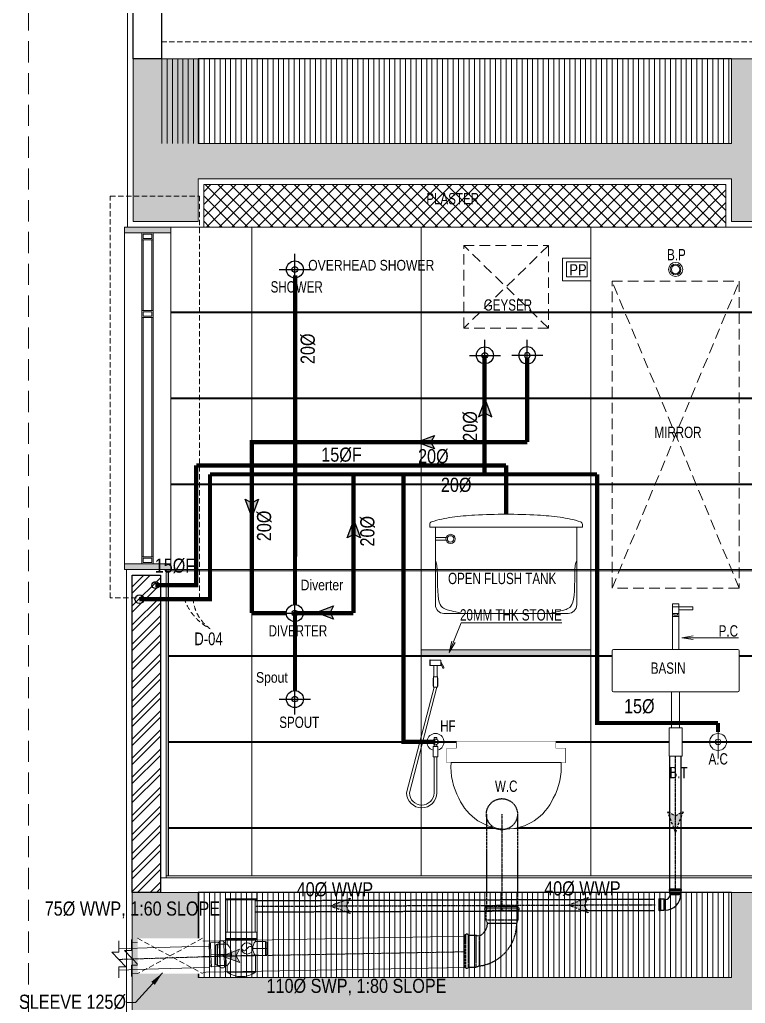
# Model space of a CAD drawing. Header units: inches. Extents: x 899679 to 12882928, y -3363313 to 527800.
# Drawn here: x 978493 to 981061, y 509603 to 513083 of the extents above; entities that cross this region are included whole.
import ezdxf
from ezdxf.enums import TextEntityAlignment as Align

# ---------------------------------------------------------------- set-up
doc = ezdxf.new("R2010")
doc.units = ezdxf.units.IN
doc.header["$LTSCALE"] = 150
for name, pattern in [('CENTER', [2, 1.25, -0.25, 0.25, -0.25]), ('DASHED', [0.75, 0.5, -0.25]), ('DASHED2', [0.375, 0.25, -0.125]), ('HIDDEN', [0.375, 0.25, -0.125]), ('HIDDEN2', [0.1875, 0.125, -0.0625])]:
    doc.linetypes.add(name, pattern=pattern)
for name, color, linetype, lineweight in [('a-Wall-HM', 30, 'Continuous', 20), ('DOTTED LINE-MSA', 3, 'HIDDEN2', 13), ('ele02', 4, 'Continuous', 9), ('ele03', 147, 'Continuous', 5), ('FILING-MSA', 253, 'Continuous', 9), ('g-cent-sym', 8, 'Continuous', 15), ('g-dot', 8, 'HIDDEN', 9), ('g-ele-02', 8, 'Continuous', 9), ('g-r.c.c', 8, 'Continuous', 15), ('g-text', 8, 'Continuous', 9), ('g-wall', 8, 'Continuous', 30), ('P.FIXTURE-MSA', 8, 'Continuous', 5), ('P_SLEEVE', 1, 'Continuous', 9), ('P_SOIL WASTE PIPE', 6, 'DASHED2', 30), ('P_SW PIPE', 6, 'Continuous', 9), ('P_Water Supply Downtake pipe', 3, 'Continuous', 25), ('P_WW PIPE', 4, 'Continuous', 9), ('Pl_FLushing PIpe', 150, 'Continuous', 9), ('PLASTER', 3, 'Continuous', 9), ('SHEET', 7, 'Continuous', 13), ('TILE', 8, 'Continuous', 13), ('WALL HATCH-MSA', 251, 'Continuous', 9), ('WALL TILE', 250, 'Continuous', 13)]:
    doc.layers.add(name, color=color, linetype=linetype, lineweight=lineweight)
for name, color, linetype in [('g-sol250', 8, 'Continuous'), ('P_DOMESTIC GRAVITY PIPE', 3, 'Continuous'), ('P_FLUSHING GRAVITY PIPE', 150, 'Continuous'), ('P_HOT WATER PIPE', 1, 'HIDDEN'), ('P_SANITARY', 7, 'Continuous'), ('P_WASTE WATER PIPE', 4, 'DASHED2'), ('R.C.C HATCH-MSA', 250, 'Continuous'), ('TILE HATCH', 253, 'Continuous'), ('TILE SECTION', 152, 'Continuous')]:
    doc.layers.add(name, color=color, linetype=linetype)
doc.styles.add('AR', font='swisscl.ttf')
doc.styles.add('ARIAL', font='swisscl.ttf')
doc.styles.add('arial unicode', font='swisscl.ttf', dxfattribs={"height": 165})
doc.styles.add('PLUMBING TEXT', font='ARIALN.TTF')
doc.styles.add('SWINS', font='swissc.ttf')
doc.dimstyles.new('75', dxfattribs={"dimtxt": 115, "dimasz": 50, "dimexe": 75, "dimexo": 0, "dimgap": 25, "dimtad": 1, "dimdec": 0, "dimzin": 0, "dimdsep": 46, "dimtxsty": 'ARIAL', "dimblk": 'ARCHTICK', "dimcen": 0.09, "dimdle": 75, "dimclrd": 256, "dimclre": 256, "dimclrt": 256, "dimadec": 0, "dimazin": 0, "dimtfac": 1, "dimtdec": 0, "dimtofl": 0, "dimtmove": 1, "dimatfit": 0, "dimfxl": 1, "dimtolj": 1, "dimtzin": 0, "dimlwd": -1, "dimlwe": -1, "dimarcsym": 0})
doc.dimstyles.new('PLUMBING DIM', dxfattribs={"dimscale": 50, "dimtxt": 1.5, "dimasz": 1, "dimexe": 1, "dimexo": 1, "dimgap": 0.5, "dimtad": 1, "dimdec": 1, "dimtxsty": 'PLUMBING TEXT', "dimcen": 1, "dimdle": 50, "dimclrd": 256, "dimclre": 256, "dimclrt": 256, "dimadec": 0, "dimazin": 0, "dimtfac": 1, "dimtdec": 1, "dimtmove": 0, "dimatfit": 3, "dimfxl": 50, "dimlwd": -1, "dimlwe": -1, "dimarcsym": 1})

# ---------------------------------------------------------------- blocks, each defined once
blk = doc.blocks.new('BC')
at = {"ltscale": 100}
for p, q in [((0, -55), (0, 55)), ((-55, 0), (55, 0))]:
    blk.add_line(p, q, dxfattribs=at)
at = {"ltscale": 150}
for radius in [30, 10]:
    blk.add_circle((0, 0), radius, dxfattribs=at)
blk = doc.blocks.new('_ArchTick')
at = {"color": 0, "linetype": 'ByBlock', "const_width": 0.15}
blk.add_lwpolyline([(-0.5, -0.5), (0.5, 0.5)], dxfattribs=at)
blk = doc.blocks.new('G$C59D45CD7')
at = {"layer": 'P.FIXTURE-MSA'}
for p, q in [((150, -385.9, 88.8), (150, -268.1, 88.8)), ((209.1, -327, 88.8), (90.9, -327, 88.8))]:
    blk.add_line(p, q, dxfattribs=at)
for points in [[(11.4, 116.5), (-11.4, 116.5), (-11.4, 162.1), (11.4, 162.1)], [(-11.4, 127.9), (11.4, 127.9), (11.4, 150.7), (-11.4, 150.7)], [(11.4, 150.7), (61.4, 150.7), (61.4, 140.7), (11.4, 140.7)], [(6.4, 127.9), (6.4, 122.2), (-6.4, 122.2), (-6.4, 127.9)]]:
    blk.add_lwpolyline(points, close=True, dxfattribs=at)
at = {"layer": 'P.FIXTURE-MSA', "elevation": 0}
blk.add_lwpolyline([(22.8, -277), (-22.8, -277), (-22.8, -377), (22.8, -377)], close=True, dxfattribs=at)
at = {"layer": 'P.FIXTURE-MSA'}
for radius in [30, 10]:
    blk.add_circle((150, -327, 88.8), radius, dxfattribs=at)
blk.add_wipeout([(-220, 0), (220, 0), (225, -5), (225, -145), (220, -150), (-220, -150), (-225, -145), (-225, -5)]).dxf.layer = 'P.FIXTURE-MSA'
for p, q in [((-11.4, 121.1), (-11.4, 0, 0)), ((11.4, 121.1), (11.4, 0, 0)), ((-220, 0), (220, 0)), ((-225, -5), (-225, -145)), ((225, -5), (225, -145)), ((-220, -150), (220, -150))]:
    blk.add_line(p, q, dxfattribs=at)
blk.add_lwpolyline([(-14.2, -277), (14.2, -277), (14.2, -150), (-14.2, -150)], close=True, dxfattribs=at)
for centre, start, end in [((-220, -5), 90, 180), ((220, -5), 0, 90), ((-220, -145), 180, 270), ((220, -145), 270, 0)]:
    blk.add_arc(centre, 5, start, end, dxfattribs=at)
blk = doc.blocks.new('W.C')
at = {"ltscale": 600}
for points in [[(0, 0), (420, 0), (420, -50), (0, -50)], [(35, 25), (385, 25), (385, 0), (35, 0)]]:
    blk.add_lwpolyline(points, close=True, dxfattribs=at)
blk.add_wipeout([(35, 25), (385, 25), (385, 0), (35, 0)], dxfattribs=at)
blk.add_wipeout([(0, 0), (420, 0), (420, -50), (0, -50)], dxfattribs=at)
blk.add_lwpolyline([(377, -176, 0.138278), (405, -50), (15, -50, 0.138349), (43, -176, 0.652915)], format="xyb", close=True, dxfattribs=at)
blk = doc.blocks.new('fsfsfsfsf')
at = {"ltscale": 150}
for p, q in [((6903525.9, -4182669.8), (6903525.9, -4182707.2)), ((6903525.9, -4182669.8), (6903525.9, -4182707.2)), ((6903543.2, -4182669.8), (6903543.2, -4182707.2)), ((6903543.2, -4182669.8), (6903543.2, -4182707.2))]:
    blk.add_line(p, q, dxfattribs=at)
at = {"ltscale": 150, "elevation": 0}
for points in [[(6903515.8, -4182364), (6903514.1, -4182364), (6903514.1, -4182383.9), (6903515.8, -4182383.9)], [(6903515.8, -4182364.6), (6903515.8, -4182383.4), (6903553.3, -4182383.4), (6903553.3, -4182364.6)], [(6903541.6, -4182423.3), (6903527.5, -4182423.3), (6903527.5, -4182460.8), (6903541.6, -4182460.8)], [(6903525.9, -4182707.2), (6903543.2, -4182707.2), (6903543.2, -4182669.8), (6903525.9, -4182669.8)]]:
    blk.add_lwpolyline(points, close=True, dxfattribs=at)
for points in [[(6903540.2, -4182383.4), (6903528.9, -4182383.4), (6903528.9, -4182421.1, -0.197837), (6903527.5, -4182423.3), (6903541.6, -4182423.3, -0.197837), (6903540.2, -4182421.1)], [(6903553.3, -4182370.7), (6903553.3, -4182374), (6903559.7, -4182391.1, 0.998403), (6903564.5, -4182389.3)], [(6903539.6, -4182645.4, 0.267949), (6903529.6, -4182645.4), (6903529.6, -4182638.3), (6903539.6, -4182638.3)], [(6903539.6, -4182662.7, -0.267949), (6903529.6, -4182662.7), (6903529.6, -4182669.8), (6903539.6, -4182669.8)]]:
    blk.add_lwpolyline(points, format="xyb", close=True, dxfattribs=at)
for points in [[(6903525.9, -4182428), (6903525.9, -4182456.1)], [(6903543.2, -4182428), (6903543.2, -4182456.1)]]:
    blk.add_lwpolyline(points, dxfattribs=at)
for points in [[(6903539.6, -4182707.2), (6903539.6, -4182834.3, -0.990649), (6903432.6, -4182834.3), (6903529.6, -4182460.8)], [(6903529.6, -4182707.2), (6903529.6, -4182834.3, -0.988497), (6903442.6, -4182834.3), (6903539.6, -4182460.8)]]:
    blk.add_lwpolyline(points, format="xyb", dxfattribs=at)
at = {"ltscale": 150}
blk.add_circle((6903534.6, -4182654.1), 10, dxfattribs=at)
blk.add_arc((6903534.6, -4182654.1), 30, 286.7464, 253.2536, dxfattribs=at)
blk = doc.blocks.new('A$C4626e72a')
at = {"layer": 'P.FIXTURE-MSA'}
for p, q in [((0, 315), (0, 305)), ((540, 305), (540, 315)), ((0, 305), (20, 305)), ((20, 305), (520, 305)), ((20, 305), (20, 30)), ((520, 305), (540, 305)), ((520, 30), (520, 305)), ((20, 269.1), (58.2, 269.1)), ((20, 258.9), (58, 258.9)), ((20, 186.6), (23.1, 180.1)), ((23.1, 180.1), (25.1, 168.9)), ((516.9, 180.1), (514.9, 168.9)), ((520, 186.6), (516.9, 180.1)), ((25.1, 168.9), (26.3, 153.9)), ((26.3, 153.9), (26.8, 136.4)), ((513.7, 153.9), (513.2, 136.4)), ((514.9, 168.9), (513.7, 153.9)), ((26.8, 136.4), (27.1, 117.5)), ((27.1, 117.5), (27.4, 98.4)), ((512.9, 117.5), (512.6, 98.4)), ((513.2, 136.4), (512.9, 117.5)), ((27.4, 98.4), (28, 80.1)), ((28, 80.1), (29.1, 63.8)), ((512, 80.1), (510.9, 63.8)), ((512.6, 98.4), (512, 80.1)), ((29.1, 63.8), (31.1, 50.5)), ((31.1, 50.5), (33.7, 39.9)), ((33.7, 39.9), (37, 31.8)), ((506.3, 39.9), (503, 31.8)), ((508.9, 50.5), (506.3, 39.9)), ((510.9, 63.8), (508.9, 50.5)), ((37, 31.8), (40.7, 25.7)), ((40.7, 25.7), (44.7, 21.3)), ((44.7, 21.3), (49, 18.1)), ((49, 18.1), (53.3, 15.9)), ((50, 0), (65, 0)), ((50, 0), (190, 0)), ((53.3, 15.9), (57.5, 14.3)), ((57.5, 14.3), (61.7, 12.8)), ((61.7, 12.8), (66, 11.5)), ((66, 11.5), (70.8, 10.1)), ((70.8, 10.1), (76.5, 8.6)), ((76.5, 8.6), (83.5, 7)), ((83.5, 7), (92.1, 5.1)), ((92.1, 5.1), (102.6, 2.8)), ((102.6, 2.8), (115.4, 0)), ((190, 0), (350, 0)), ((350, 0), (490, 0)), ((437.4, 2.8), (424.6, 0)), ((447.9, 5.1), (437.4, 2.8)), ((456.5, 7), (447.9, 5.1)), ((463.5, 8.6), (456.5, 7)), ((469.2, 10.1), (463.5, 8.6)), ((474, 11.5), (469.2, 10.1)), ((478.3, 12.8), (474, 11.5)), ((475, 0), (490, 0)), ((482.5, 14.3), (478.3, 12.8)), ((486.7, 15.9), (482.5, 14.3)), ((491, 18.1), (486.7, 15.9)), ((495.3, 21.3), (491, 18.1)), ((499.3, 25.7), (495.3, 21.3)), ((503, 31.8), (499.3, 25.7))]:
    blk.add_line(p, q, dxfattribs=at)
for radius in [16.2, 11.2]:
    blk.add_circle((73.5, 263.6), radius, dxfattribs=at)
for centre, radius, start, end in [((270, -1684.1), 2034.9, 90, 93.1449), ((270, -1684.1), 2034.9, 86.8551, 90), ((9.5, 315), 9.5, 107.7568, 180), ((134, -73.8), 417.8, 97.5559, 107.7568), ((215.1, -685.3), 1034.6, 93.1449, 97.5559), ((324.9, -685.3), 1034.6, 82.4441, 86.8551), ((406, -73.8), 417.8, 72.2432, 82.4441), ((530.5, 315), 9.5, 0, 72.2432), ((50, 30), 30, 180, 270), ((490, 30), 30, 270, 0)]:
    blk.add_arc(centre, radius, start, end, dxfattribs=at)
blk = doc.blocks.new('PIPE POINT 110 DIA')
at = {"linetype": 'ByBlock'}
for p, q in [((0, 55), (7.1, 62.1)), ((0, 55), (0, 0)), ((7.1, 62.1), (7.1, 0)), ((46.5, 62.1), (7.1, 62.1)), ((52.2, 63.3), (52.2, 0)), ((75.3, 63.5), (75.3, 0)), ((84.2, 57.3), (84.2, 0)), ((0, -55), (0, 0)), ((84.2, 0), (5.9, 0)), ((7.1, -62.1), (7.1, 0)), ((52.2, -63.3), (52.2, 0)), ((75.3, -63.5), (75.3, 0)), ((84.2, -57.3), (84.2, 0)), ((0, -55), (7.1, -62.1)), ((46.5, -62.1), (7.1, -62.1))]:
    blk.add_line(p, q, dxfattribs=at)
for points in [[(57.3, 69.2), (57.4, 69.2)], [(57.3, -69.2), (57.4, -69.2)]]:
    blk.add_lwpolyline(points, dxfattribs=at)
for centre, radius, start, end in [((46, 69.1), 7.11, 274.2872, 329.9291), ((58.5, 62.2), 7.15, 99.2852, 151.4398), ((64.1, 30.3), 39.5, 80.2351, 99.769), ((69.6, 62.2), 7.15, 28.2902, 80.4448), ((82.2, 69), 7.15, 208.4122, 256.4146), ((79.3, 57.3), 4.94, 360, 75.4331), ((46, -69.1), 7.11, 30.0709, 85.7128), ((58.5, -62.2), 7.15, 208.5602, 260.7147), ((64.1, -30.3), 39.5, 260.2309, 279.7649), ((69.6, -62.2), 7.15, 279.5553, 331.7098), ((82.2, -69), 7.15, 103.5853, 151.5878), ((79.3, -57.3), 4.94, 284.5669, 0)]:
    blk.add_arc(centre, radius, start, end, dxfattribs=at)
blk = doc.blocks.new('ARR')
at = {"ltscale": 0.025}
h = blk.add_hatch(color=256, dxfattribs=at)
edge = h.paths.add_edge_path()
edge.add_line((249, 94), (0, 0))
edge.add_line((0, 0), (249, -94))
edge.add_line((249, -94), (200, 0))
edge.add_line((200, 0), (249, 94))
at = {"color": 7, "linetype": 'Continuous', "ltscale": 0.025}
blk.add_lwpolyline([(249, 94), (0, 0), (249, -94), (200, 0)], close=True, dxfattribs=at)
blk = doc.blocks.new('WASTE WATER ARROW')
at = {"layer": 'P_WASTE WATER PIPE', "ltscale": 0.025}
blk.add_hatch(color=256, dxfattribs=at).paths.add_polyline_path([(481737.16, -256822.52), (481729.92, -256825.26), (481737.16, -256828), (481735.75, -256825.26)])
at = {"layer": 'P_WASTE WATER PIPE', "color": 7, "linetype": 'ByBlock', "ltscale": 0.025}
blk.add_lwpolyline([(481737.16, -256822.52), (481729.92, -256825.26), (481737.16, -256828), (481735.75, -256825.26)], close=True, dxfattribs=at)
blk = doc.blocks.new('A$C890a0507')
at = {"layer": 'P_SOIL WASTE PIPE', "ltscale": 0.07}
for p, q in [((57.4, 0), (-57.4, 0)), ((-57.4, 0), (-57.4, -3.8)), ((-57.4, -3.8), (57.4, -3.8)), ((-57.1, -12.7), (-57.1, -46.8)), ((-57.1, -12.7), (57.4, -12.7)), ((57.4, -3.8), (57.4, 0)), ((57.4, -46.7), (57.4, -12.7)), ((-57.1, -46.8), (57.4, -46.7)), ((-57.1, -46.8), (-51.1, -58.3)), ((-51.1, -58.3), (52.5, -58.3)), ((52.5, -58.3), (57.4, -46.7)), ((-132.2, -100.3), (-128.4, -100.3)), ((-132.2, -100.3), (-132.2, -215)), ((-128.4, -100.3), (-128.4, -215)), ((-119.5, -100.6), (-92.3, -100.6)), ((-119.5, -100.6), (-119.5, -215)), ((-92.3, -100.6), (-80.7, -103.6)), ((-92.3, -100.6), (-92.3, -215)), ((-80.7, -103.6), (-80.8, -210.2)), ((-128.4, -215), (-132.2, -215)), ((-92.3, -215), (-119.5, -215)), ((-80.8, -210.2), (-92.3, -215))]:
    blk.add_line(p, q, dxfattribs=at)
for radius, start in [(153.2, 277.4748), (49.6, 293.786)]:
    blk.add_arc((-100.7, -58.3), radius, start, 360, dxfattribs=at)
for centre, major_axis, start_param, end_param in [((-56.9, -8.2), (3.14, 3.14), 0.884458, 3.900914), ((57.3, -8.2), (-3.13, 3.13), 2.381065, 5.472916)]:
    blk.add_ellipse(centre, major_axis=major_axis, ratio=1, start_param=start_param, end_param=end_param, dxfattribs=at)
at = {"layer": 'P_SOIL WASTE PIPE', "ltscale": 0.07, "extrusion": (0, 0, -1)}
for centre, major_axis, start_param, end_param in [((-124, -100.7), (3.14, 3.14), 4.02605, 7.042506), ((-124, -214.9), (-3.13, 3.13), 2.381065, 5.472916)]:
    blk.add_ellipse(centre, major_axis=major_axis, ratio=1, start_param=start_param, end_param=end_param, dxfattribs=at)
blk = doc.blocks.new('A$C001cdb74')
at = {"layer": 'P_WW PIPE'}
for p, q in [((55, 0), (-55, 0)), ((55, 0), (55, -22.1)), ((-55, 0), (-55, -22.1)), ((55, -22.1), (-55, -22.1)), ((-53.2, -25.1), (-55, -22.1)), ((53.2, -25.1), (-53.2, -25.1)), ((-50, -25.1), (-50, -140.3)), ((0, -25.1), (0, -140.3)), ((50, -25.1), (50, -140.3)), ((53.2, -25.1), (55, -22.1)), ((-54.3, -140.3, 0), (55.7, -140.3, 0)), ((-54.3, -140.3, 0), (-54.3, -162.5, 0)), ((-54.3, -162.5, 0), (55.7, -162.5, 0)), ((-52.5, -165.5, 0), (-54.3, -162.5, 0)), ((-52.5, -165.5, 0), (53.9, -165.5, 0)), ((-49.3, -182.5, 0), (-49.3, -165.5, 0)), ((-49.3, -165.5, 0), (-49.3, -182.5, 0)), ((50.7, -165.5, 0), (50.7, -172.5, 0)), ((50.7, -172.5, 0), (85.7, -172.5, 0)), ((53.9, -165.5, 0), (55.7, -162.5, 0)), ((55.7, -140.3, 0), (55.7, -162.5, 0)), ((85.7, -172.5, 0), (85.7, -222.5, 0)), ((90.7, -175.5, 0), (85.7, -172.5, 0)), ((-89.3, -185.5, 0), (-84.3, -182.5, 0)), ((-89.3, -185.5, 0), (-89.3, -254.5, 0)), ((-84.3, -182.5, 0), (-84.3, -257.5, 0)), ((-49.3, -182.5, 0), (-84.3, -182.5, 0)), ((40.7, -197.5, 0), (90.7, -197.5, 0)), ((90.7, -175.5, 0), (90.7, -219.5, 0)), ((-34.3, -220, 0), (-89.3, -220, 0)), ((50.7, -222.5, 0), (50.7, -280.9, 0)), ((50.7, -222.5, 0), (85.7, -222.5, 0)), ((85.7, -222.5, 0), (90.7, -219.5, 0)), ((-89.3, -254.5, 0), (-84.3, -257.5, 0)), ((-49.3, -257.5, 0), (-84.3, -257.5, 0)), ((-49.3, -280.9, 0), (-49.3, -257.5, 0)), ((-49.3, -280.9, 0), (50.7, -280.9, 0))]:
    blk.add_line(p, q, dxfattribs=at)
blk.add_circle((20.7, -197.5, 0), 20, dxfattribs=at)
for centre, radius, start, end in [((77, -197.5, 0), 36.3, 136.3972, 223.6028), ((-88.7, -220, 0), 54.4, 316.3972, 43.6028), ((0.7, -212.9, 0), 84.4, 233.691, 306.309)]:
    blk.add_arc(centre, radius, start, end, dxfattribs=at)
blk.add_spline([(40.7, -197.5, 0), (34.2, -190.4, 0), (21.2, -197.5, 0), (13.2, -205.9, 0), (0.7, -197.5, 0)], degree=3, dxfattribs=at)
blk = doc.blocks.new('A$C0a2596f3')
at = {"layer": 'P_WASTE WATER PIPE', "linetype": 'Continuous', "ltscale": 6}
for p, q in [((20.8, 0), (-20.8, 0)), ((-20.8, 0), (-20.8, -1.4)), ((-20.8, 0), (20.8, 0)), ((-57.5, -75.8), (-57.5, -34.3)), ((-57.5, -34.3), (-56.1, -34.3)), ((-56.1, -34.3), (-56.1, -75.8)), ((-52.9, -34.4), (-40.6, -34.4)), ((-52.9, -34.4), (-52.9, -75.8)), ((-40.6, -34.4), (-36.4, -36.5)), ((-40.6, -34.4), (-40.6, -75.8)), ((-20.8, -1.4), (20.8, -1.4)), ((-20.6, -4.6), (-20.6, -14.4)), ((-20.6, -4.6), (20.8, -4.6)), ((-20.6, -14.4), (-18.5, -18.6)), ((-20.6, -14.4), (20.8, -14.4)), ((-18.5, -18.6), (19, -18.6)), ((19, -18.6), (20.8, -14.4)), ((20.8, -1.4), (20.8, 0)), ((20.8, -14.4), (20.8, -4.6)), ((-36.4, -36.5), (-36.4, -74)), ((-56.1, -75.8), (-57.5, -75.8)), ((-40.6, -75.8), (-52.9, -75.8)), ((-36.4, -74), (-40.6, -75.8))]:
    blk.add_line(p, q, dxfattribs=at)
for radius in [17.9, 55.4]:
    blk.add_arc((-36.4, -18.6), radius, 270, 0, dxfattribs=at)
at = {"layer": 'P_WASTE WATER PIPE', "linetype": 'Continuous', "ltscale": 6, "extrusion": (0, 0, -1)}
for centre, start_param, end_param in [((-54.5, -34.4), 5.596847, 8.613303), ((-54.5, -75.7), 2.381065, 5.472916)]:
    blk.add_ellipse(centre, major_axis=(-1.13, 1.13), ratio=1, start_param=start_param, end_param=end_param, dxfattribs=at)
at = {"layer": 'P_WASTE WATER PIPE', "linetype": 'Continuous', "ltscale": 6}
for centre, start_param, end_param in [((-20.6, -3), -0.686339, 2.330117), ((20.7, -3), 2.381065, 5.472916)]:
    blk.add_ellipse(centre, major_axis=(-1.13, 1.13), ratio=1, start_param=start_param, end_param=end_param, dxfattribs=at)
blk = doc.blocks.new('G$C774E330D')
at = {"layer": 'FILING-MSA'}
h = blk.add_hatch(dxfattribs=at)
h.set_pattern_fill('ANSI31', color=251, scale=150, angle=45)
h.set_pattern_definition([(90, (-1778660.745, -765083.864), (-18.75, 0), [])])
h.paths.add_polyline_path([(2487.8, 3411.8), (2487.8, 3711.8), (470, 3711.8), (470, 3411.8)])
h = blk.add_hatch(dxfattribs=at)
h.set_pattern_fill('ANSI31', color=251, scale=150, angle=45)
h.set_pattern_definition([(90, (-1778660.745, -768033.864), (-18.75, 0), [])])
h.paths.add_polyline_path([(2487.8, 461.8), (2487.8, 761.8), (600, 761.8), (600, 461.8)])
at = {"layer": 'g-sol250'}
h = blk.add_hatch(color=251, dxfattribs=at)
h.dxf.hatch_style = 1
h.paths.add_polyline_path([(339, 3116.8), (503, 3116.8), (503, 3096.8), (339, 3096.8)])
h = blk.add_hatch(color=251, dxfattribs=at)
h.dxf.hatch_style = 1
h.paths.add_polyline_path([(339, 1924.8), (503, 1924.8), (503, 1904.8), (339, 1904.8)])
h = blk.add_hatch(color=251, dxfattribs=at)
h.dxf.hatch_style = 1
h.paths.add_polyline_path([(1389.9, 1600.8), (1989.9, 1600.8), (1989.9, 1620.8), (1389.9, 1620.8)])
at = {"layer": 'R.C.C HATCH-MSA'}
h = blk.add_hatch(color=251, dxfattribs=at)
h.dxf.hatch_style = 1
h.paths.add_polyline_path([(3212, 636.8), (3212, 761.8), (2487.8, 761.8), (2487.8, 461.8), (597, 461.8), (600, 761.8), (367, 761.8), (367, 186.8), (597, 186.8), (597, 336.8), (2487.8, 336.8), (2487.8, 186.8), (2717.9, 186.8), (2717.9, 636.8)])
h.paths.add_polyline_path([(3212, 3586.8), (3212, 3711.8), (2487.8, 3711.8), (2487.8, 3411.8), (597, 3411.8), (600, 3711.8), (370, 3711.8), (370, 3136.8), (597, 3136.8), (597, 3286.8), (2487.8, 3286.8), (2487.8, 3136.8), (2717.9, 3136.8), (2717.9, 3586.8)])
at = {"layer": 'TILE HATCH'}
h = blk.add_hatch(dxfattribs=at)
h.set_pattern_fill('ANSI37', color=251, scale=10, angle=180)
h.set_pattern_definition([(225, (-981769.33, -541478.113), (22.4506403, -22.4506403), []), (315, (-981769.33, -541478.113), (22.4506403, 22.4506403), [])])
h.paths.add_polyline_path([(2467.8, 3116.8), (2467.8, 3266.8), (620, 3266.8), (620, 3116.8)])
at = {"layer": 'WALL HATCH-MSA'}
h = blk.add_hatch(dxfattribs=at)
h.set_pattern_fill('ANSI32', color=251, scale=5)
h.set_pattern_definition([(45, (-981769.33, -541478.113), (-33.6759605, 33.6759605), []), (45, (-981746.88, -541478.113), (-33.6759605, 33.6759605), [])])
h.paths.add_polyline_path([(467, 1884.8), (367, 1884.8), (367, 761.8), (467, 761.8)])
at = {"layer": 'a-Wall-HM', "color": 251, "linetype": 'Continuous'}
blk.add_line((467, 1904.8, 656.9), (367, 1904.8, 656.9), dxfattribs=at)
at = {"layer": 'DOTTED LINE-MSA', "color": 251, "elevation": 0}
blk.add_lwpolyline([(470, 3771.8), (2617.9, 3771.8)], dxfattribs=at)
at = {"layer": 'ele02', "color": 251, "elevation": 0}
for points in [[(401, 3096.8), (401, 3071.8), (441, 3071.8), (441, 3096.8)], [(406, 3091.8), (406, 3076.8), (436, 3076.8), (436, 3091.8)], [(401, 2821.8), (401, 2796.8), (441, 2796.8), (441, 2821.8)], [(406, 2816.8), (406, 2801.8), (436, 2801.8), (436, 2816.8)], [(401, 1949.8), (401, 1924.8), (441, 1924.8), (441, 1949.8)], [(406, 1944.8), (406, 1929.8), (436, 1929.8), (436, 1944.8)]]:
    blk.add_lwpolyline(points, close=True, dxfattribs=at)
at = {"layer": 'ele03', "color": 251}
for p, q in [((339, 3096.8, 0), (339, 1924.8, 0)), ((401, 1949.8, 0), (401, 3071.8, 0)), ((406, 2821.8, 0), (406, 3071.8, 0)), ((436, 2821.8, 0), (436, 3071.8, 0)), ((441, 1949.8, 0), (441, 3071.8, 0)), ((406, 1949.8, 0), (406, 2796.8, 0)), ((436, 1949.8, 0), (436, 2796.8, 0))]:
    blk.add_line(p, q, dxfattribs=at)
at = {"layer": 'g-cent-sym', "color": 251, "linetype": 'HIDDEN', "ltscale": 0.5, "elevation": 1}
blk.add_lwpolyline([(289.2, 1804.4), (288.8, 3226.3), (604.8, 3226.5), (605.1, 1804.6), (582, 1804.6, 0.230294), (642.5, 1695.7, -0.199841), (550.3, 1804.5)], format="xyb", close=True, dxfattribs=at)
at = {"layer": 'g-dot', "color": 251}
for p, q in [((1839.9, 3051.5, 0), (1539.9, 2758.7)), ((1839.9, 2758.7), (1539.9, 3051.3)), ((2064.9, 1838.8, 0), (2514.8, 2924.8, 0)), ((2514.8, 1838.8, 0), (2064.9, 2924.8, 0))]:
    blk.add_line(p, q, dxfattribs=at)
at = {"layer": 'g-dot', "color": 251, "elevation": 0}
blk.add_lwpolyline([(1839.9, 3051.3), (1839.9, 2758.7), (1539.9, 2758.7), (1539.9, 3051.3)], close=True, dxfattribs=at)
at = {"layer": 'g-dot', "color": 251}
blk.add_lwpolyline([(2514.9, 1838.8), (2064.9, 1838.8), (2064.8, 2924.8), (2514.8, 2924.8)], close=True, dxfattribs=at)
at = {"layer": 'g-ele-02', "color": 251, "ltscale": 750, "elevation": 0}
for points in [[(339, 3096.8), (339, 3116.8), (503, 3116.8), (503, 3096.8)], [(339, 1904.8), (339, 1924.8), (503, 1924.8), (503, 1904.8)]]:
    blk.add_lwpolyline(points, close=True, dxfattribs=at)
at = {"layer": 'g-ele-02', "color": 251, "elevation": 0}
blk.add_lwpolyline([(620, 3116.8), (2467.8, 3116.8)], dxfattribs=at)
at = {"layer": 'g-r.c.c', "color": 251}
for points in [[(3212, 3711.8), (2487.8, 3711.8), (2487.8, 3411.8), (600, 3411.8), (600, 3711.8), (370, 3711.8)], [(370, 3711.8), (370, 3586.8), (370, 3136.8), (600, 3136.8), (600, 3286.8), (2487.8, 3286.8), (2487.8, 3136.8), (2717.9, 3136.8), (2717.9, 3586.8), (3212, 3586.8)], [(3212, 761.8), (2487.8, 761.8), (2487.8, 461.8), (600, 461.8), (600, 761.8), (367, 761.8)], [(367, 761.8), (367, 636.8), (367, 186.8), (600, 186.8), (600, 336.8), (2487.8, 336.8), (2487.8, 186.8), (2717.9, 186.8), (2717.9, 636.8), (3212, 636.8)]]:
    blk.add_lwpolyline(points, dxfattribs=at)
at = {"layer": 'g-wall', "color": 251}
for p, q in [((2487.8, 3711.8), (600, 3711.8)), ((2487.8, 761.8), (600, 761.8))]:
    blk.add_line(p, q, dxfattribs=at)
blk.add_lwpolyline([(470, 3711.8), (370, 3711.8), (370, 3886.8), (470, 3886.8)], close=True, dxfattribs=at)
at = {"layer": 'g-wall', "color": 251, "elevation": 0}
blk.add_lwpolyline([(467, 761.8), (367, 761.8), (367, 1884.8), (467, 1884.8)], close=True, dxfattribs=at)
at = {"layer": 'P.FIXTURE-MSA', "color": 251, "elevation": 0}
for points in [[(1989.9, 2926.8), (1889.9, 2926.8), (1889.9, 3006.8), (1989.9, 3006.8)], [(1976.6, 2940.2), (1903.2, 2940.2), (1903.2, 2993.5), (1976.6, 2993.5)]]:
    blk.add_lwpolyline(points, close=True, dxfattribs=at)
at = {"layer": 'P.FIXTURE-MSA', "color": 251}
for centre, radius in [((2289.9, 2966.8, 0), 25), ((2289.8, 2966.8, 0), 19), ((2289.8, 2966.8, 0), 15)]:
    blk.add_circle(centre, radius, dxfattribs=at)
at = {"layer": 'PLASTER', "color": 251, "linetype": 'Continuous', "ltscale": 750}
blk.add_line((487, 1904.8, 656.9), (347, 1904.8, 656.9), dxfattribs=at)
at = {"layer": 'PLASTER', "color": 251, "elevation": 0}
for points in [[(2597.9, 813.8), (2597.9, 3116.8), (2467.8, 3116.8), (2467.8, 3266.8), (620, 3266.8), (620, 3116.8), (350, 3116.8), (350, 3886.8)], [(487, 813.8), (487, 1904.8), (347, 1904.8), (347, 186.8)]]:
    blk.add_lwpolyline(points, dxfattribs=at)
at = {"layer": 'SHEET', "color": 251, "linetype": 'HIDDEN', "ltscale": 2}
blk.add_lwpolyline([(0, 100), (3212, 100), (3212, 3886.8), (0, 3886.8)], close=True, dxfattribs=at)
at = {"layer": 'TILE', "color": 251, "elevation": 0}
for points in [[(467, 813.8), (2617.9, 813.8)], [(487, 821.8), (2597.9, 821.8)]]:
    blk.add_lwpolyline(points, dxfattribs=at)
at = {"layer": 'TILE SECTION', "color": 251, "elevation": 0}
blk.add_lwpolyline([(495, 821.8), (495, 1900.8)], dxfattribs=at)
at = {"layer": 'WALL TILE', "color": 251}
for p, q in [((503, 3116.8, 0), (503, 1904.8, 0)), ((503, 2816.8, 0), (2589.9, 2816.8, 0)), ((503, 2812.8, 0), (2589.9, 2812.8, 0)), ((503, 2512.8, 0), (2589.9, 2512.8, 0)), ((503, 2508.8, 0), (2589.9, 2508.8, 0)), ((503, 2208.8, 0), (2589.9, 2208.8, 0)), ((503, 2204.8, 0), (2589.9, 2204.8, 0)), ((487, 1904.8, 0), (2589.9, 1904.8, 0)), ((487, 1900.8, 0), (2589.9, 1900.8, 0)), ((495, 1296.8, 0), (1515, 1296.8, 0)), ((495, 1292.8, 0), (1515, 1292.8, 0)), ((1865, 1296.8, 0), (2267.2, 1296.8, 0)), ((1865, 1292.8, 0), (2267.2, 1292.8, 0)), ((2312.8, 1296.8, 0), (2589.9, 1296.8, 0)), ((2312.8, 1292.8, 0), (2589.9, 1292.8, 0)), ((495, 992.8, 0), (1643.2, 992.8, 0)), ((495, 988.8, 0), (1662.4, 988.8, 0)), ((1717.5, 988.8, 0), (2589.9, 988.8, 0)), ((1736.7, 992.8, 0), (2589.9, 992.8, 0))]:
    blk.add_line(p, q, dxfattribs=at)
at = {"layer": 'WALL TILE', "color": 251, "elevation": 0}
for points in [[(789.9, 821.8), (789.9, 3116.8)], [(1389.9, 821.8), (1389.9, 3116.8)], [(1989.9, 821.8), (1989.9, 3116.8)], [(1389.9, 821.8), (1389.9, 1596.8), (1989.9, 1596.8), (1989.9, 821.8)]]:
    blk.add_lwpolyline(points, dxfattribs=at)
for points in [[(1389.9, 1600.8), (1989.9, 1600.8), (1989.9, 1620.8), (1389.9, 1620.8)], [(1393.9, 1600.8), (1985.9, 1600.8), (1985.9, 1596.8), (1393.9, 1596.8)]]:
    blk.add_lwpolyline(points, close=True, dxfattribs=at)
at = {"color": 251}
for name, p in [('BC', (942.4, 2966.8, 0)), ('BC', (1614.9, 2662.8, 0)), ('A$C4626e72a', (1419.9, 1749.8, 0)), ('BC', (942.2, 1750.8, 0)), ('BC', (942.4, 1446.8, 0))]:
    blk.add_blockref(name, p, dxfattribs=at)
at = {"color": 251, "xscale": -1}
blk.add_blockref('BC', (1764.9, 2662.8, 0), dxfattribs=at)
at = {"layer": 'g-cent-sym', "color": 251, "linetype": 'DASHED', "lineweight": 0, "ltscale": 100, "style": 'ARIAL'}
blk.add_text('D-04', height=45, dxfattribs=at).set_placement((586.8, 1637.3, 0))
at = {"layer": 'g-text', "color": 251, "style": 'arial unicode'}
for s, p in [('PLASTER', (1407.5, 3197, 0)), ('B.P', (2259.7, 2998.8, 0)), ('SHOWER', (856.6, 2885.1, 0)), ('GEYSER', (1611, 2821, 0)), ('MIRROR', (2215.2, 2370.4, 0)), ('OPEN FLUSH TANK', (1484.6, 1853.5, 0)), ('DIVERTER', (849.6, 1668.1, 0)), ('P.C ', (2442.3, 1667.9)), ('BASIN', (2232.6, 1562.7, 0)), ('SPOUT', (887.3, 1344.6, 0)), ('HF', (1456.7, 1331.6, 0)), ('B.T', (2268.3, 1166.6, 0))]:
    blk.add_text(s, height=40, dxfattribs=at).set_placement(p)
blk.add_text('20MM THK STONE', height=40, dxfattribs=at).set_placement((1706.9, 1744.6, 0), align=Align.MIDDLE)
blk.add_text('A.C', height=40, dxfattribs=at).set_placement((2440.7, 1215.1, 246349), align=Align.CENTER)
at = {"layer": 'g-text', "color": 251, "insert": (1650.5, 1138.1), "char_height": 40, "width": 128.218, "attachment_point": 4, "style": 'arial unicode'}
blk.add_mtext('W.C', dxfattribs=at)
at = {"layer": 'P.FIXTURE-MSA', "color": 251, "style": 'SWINS'}
blk.add_text('PP', height=40, dxfattribs=at).set_placement((1913.7, 2945.4, 0))
at = {"layer": 'g-text', "color": 251}
for points in [[(1488.6, 1611.9, 0), (1531.4, 1716.9, 0), (1887.1, 1716.9, 0)], [(2311.9, 1663.7), (2512.7, 1663.7)]]:
    blk.add_leader(points, dimstyle='75', override={"dimtxt": 90, "dimasz": 40, "dimgap": 10, "dimtad": 0, "dimtxsty": 'AR', "dimclrd": 256, "dimldrblk": 'Open'}, dxfattribs=at)
at = {"color": 251}
blk.add_blockref('G$C59D45CD7', (2290, 1621.8, 0), dxfattribs=at)
at = {"layer": 'P.FIXTURE-MSA', "color": 251}
blk.add_blockref('W.C', (1480, 1271.8), dxfattribs=at)
at = {"layer": 'WALL TILE', "color": 251}
for p, q in [((495, 1600.8, 0), (2065, 1600.8, 0)), ((495, 1596.8, 0), (2065, 1596.8, 0)), ((2515, 1600.8, 0), (2589.9, 1600.8, 0)), ((2515, 1596.8, 0), (2589.9, 1596.8, 0))]:
    blk.add_line(p, q, dxfattribs=at)
at = {"layer": 'P.FIXTURE-MSA', "color": 251}
blk.add_blockref('fsfsfsfsf', (-6902094.6, 4183949), dxfattribs=at)
at = {"layer": 'g-text', "color": 251, "style": 'arial unicode'}
blk.add_text('BASIN', height=40, dxfattribs=at).set_placement((2202, 1536.2, 0))

msp = doc.modelspace()

# ---------------------------------------------------------------- block references
at = {"color": 1}
msp.add_blockref('G$C774E330D', (978524.06, 509232.82, 0), dxfattribs=at)

# ---------------------------------------------------------------- next in the draw order: linework, layer by layer
at = {"layer": 'P_DOMESTIC GRAVITY PIPE', "const_width": 15}
for points, elevation in [([(980137.9, 511895.66), (980137.9, 511474.65)], 0), ([(979673.89, 510983.66), (979673.89, 511474.65)], 0), ([(979964.02, 510527.79), (979851.08, 510527.79), (979851.08, 511474.65)], 0), ([(980963.8, 510594.66), (980536.21, 510594.66), (980536.21, 511474.65)], 88.75), ([(979467.54, 510983.66), (979673.89, 510983.66)], 0), ([(980963.8, 510562.66), (980963.8, 510594.66)], 88.75)]:
    msp.add_lwpolyline(points, dxfattribs=dict(at, elevation=elevation))
at = {"layer": 'P_DOMESTIC GRAVITY PIPE'}
msp.add_circle((978916.22, 511032.63, 0), 15.53, dxfattribs=at)
at = {"layer": 'P_FLUSHING GRAVITY PIPE'}
msp.add_circle((978972.85, 511082.63, 0), 12.17, dxfattribs=at)
at = {"layer": 'P_HOT WATER PIPE', "const_width": 15, "elevation": 0}
for points in [[(980288.99, 511886.03), (980288.99, 511588.49)], [(980288.99, 511588.49), (979313.96, 511588.49), (979313.96, 510983.66)], [(979313.96, 510983.66), (979436.3, 510983.66)]]:
    msp.add_lwpolyline(points, dxfattribs=at)
at = {"layer": 'P_SOIL WASTE PIPE', "ltscale": 0.07}
for p, q in [((980144.24, 510272.13, 0), (980144.24, 509932.77, 0)), ((980254.24, 510272.13, 0), (980254.24, 509932.77, 0))]:
    msp.add_line(p, q, dxfattribs=at)
at = {"layer": 'P_SOIL WASTE PIPE', "color": 252, "linetype": 'CENTER', "ltscale": 0.005}
msp.add_line((980199.24, 510272.13, 0), (980199.24, 509932.77, 0), dxfattribs=at)
at = {"layer": 'P_SOIL WASTE PIPE', "ltscale": 0.07}
msp.add_circle((980199.24, 510272.13, 0), 55, dxfattribs=at)
at = {"layer": 'P_SW PIPE'}
for p, q in [((980070.86, 509840.34, 0), (978888.6, 509818.67, 0)), ((980070.86, 509730.32, 0), (978888.6, 509708.66, 0))]:
    msp.add_line(p, q, dxfattribs=at)
at = {"layer": 'P_SW PIPE', "color": 8, "linetype": 'CENTER', "ltscale": 0.005}
msp.add_line((980070.86, 509785.33, 0), (979024.92, 509766.16, 0), dxfattribs=at)
at = {"layer": 'P_SW PIPE', "elevation": 0}
msp.add_lwpolyline([(978888.6, 509698.19), (978888.6, 509737.46), (978913.17, 509737.46), (978864.03, 509789.38), (978888.6, 509789.38), (978888.6, 509828.65)], dxfattribs=at)
at = {"layer": 'P_WASTE WATER PIPE', "ltscale": 0.05, "elevation": 0}
for points in [[(980793.03, 510002.24), (980793.03, 510477.71)], [(980833.03, 510002.24), (980833.03, 510477.71)], [(979326.45, 509966.49), (980741.05, 509971.8)], [(979326.45, 509926.5), (980739.3, 509931.8)]]:
    msp.add_lwpolyline(points, dxfattribs=at)
at = {"layer": 'P_WASTE WATER PIPE', "color": 252, "linetype": 'CENTER', "ltscale": 0.005, "elevation": 0}
for points in [[(980813.02, 510002.24), (980813.02, 510477.71)], [(979326.45, 509946.49), (980741.13, 509951.8)]]:
    msp.add_lwpolyline(points, dxfattribs=at)
at = {"layer": 'P_Water Supply Downtake pipe', "color": 11, "linetype": 'Continuous', "ltscale": 0.5, "const_width": 15, "elevation": 0}
for points in [[(979467.54, 512178.88), (979467.06, 511013.65)], [(979467.1, 510987.07), (979467.1, 510709.66)]]:
    msp.add_lwpolyline(points, dxfattribs=at)
at = {"layer": 'P_Water Supply Downtake pipe', "ltscale": 20, "const_width": 15, "elevation": 0}
msp.add_lwpolyline([(978916.22, 511032.63), (979166.1, 511032.63), (979166.1, 511474.65)], dxfattribs=at)
at = {"layer": 'P_Water Supply Downtake pipe', "ltscale": 20, "elevation": 0}
msp.add_lwpolyline([(980536.21, 511474.65, 15, 15, 0), (979166.1, 511474.65, 15, 15, 0)], format="xyseb", dxfattribs=at)
at = {"layer": 'P_WW PIPE', "elevation": 0}
msp.add_lwpolyline([(978843.67, 509823.5), (978843.67, 509784.23), (978819.1, 509784.23), (978868.24, 509732.3), (978843.67, 509732.3), (978843.67, 509693.04)], dxfattribs=at)
at = {"layer": 'Pl_FLushing PIpe', "const_width": 15, "elevation": 0}
for points in [[(978972.85, 511082.63), (979117.25, 511082.63), (979117.25, 511506.2)], [(979117.25, 511506.2), (980213.96, 511506.2)], [(980213.96, 511333.48), (980213.96, 511506.2)]]:
    msp.add_lwpolyline(points, dxfattribs=at)

# ---------------------------------------------------------------- next in the draw order: block references
at = {"layer": 'P_DOMESTIC GRAVITY PIPE', "linetype": 'Continuous', "yscale": 0.25, "zscale": 0.25}
for p, xscale, rotation in [((980139.84, 511740.51), 0.25, 270), ((979675.63, 511311.92, 0), -0.25, 90), ((979541.51, 510985.85, 0), -0.25, 180)]:
    msp.add_blockref('ARR', p, dxfattribs=dict(at, xscale=xscale, rotation=rotation))
at = {"layer": 'P_HOT WATER PIPE', "xscale": -0.25, "yscale": 0.25, "zscale": 0.25}
for p, rotation in [((979897.88, 511588.49, 0), 180), ((979313.96, 511324.11, 0), 270)]:
    msp.add_blockref('ARR', p, dxfattribs=dict(at, rotation=rotation))
at = {"layer": 'P_SOIL WASTE PIPE', "color": 2}
msp.add_blockref('A$C890a0507', (980199.24, 509945.08, 0), dxfattribs=at)
at = {"layer": 'P_WASTE WATER PIPE', "ltscale": 0.05, "xscale": -9.924111691501553, "yscale": 9.924111691501553, "zscale": 9.924111691501553}
for p, rotation in [((3529575.59, -4270532.46, 0), 270), ((-3801151.04, -2038815.09, 0), 180), ((-3800308.67, -2038811.93, 0), 180)]:
    msp.add_blockref('WASTE WATER ARROW', p, dxfattribs=dict(at, rotation=rotation))
at = {"layer": 'P_WASTE WATER PIPE', "color": 2}
for name, p in [('A$C001cdb74', (979276.45, 509994.66, 0)), ('A$C0a2596f3', (980813.02, 510006.82, 0))]:
    msp.add_blockref(name, p, dxfattribs=at)
at = {"layer": 'P_WW PIPE'}
for name, p, xscale, yscale, zscale, rotation in [('PIPE POINT 110 DIA', (979164.77, 509774.68, 0), 0.6818181818181818, 0.6818181818181818, 0.6818181818181818, 1.766915516314041), ('ARR', (979209.01, 509769.54, 0), 0.25, 0.25, 0.25, 1.766915516314042)]:
    msp.add_blockref(name, p, dxfattribs=dict(at, xscale=xscale, yscale=yscale, zscale=zscale, rotation=rotation))

# ---------------------------------------------------------------- next in the draw order: texts
at = {"layer": 'P_DOMESTIC GRAVITY PIPE', "style": 'PLUMBING TEXT'}
for p in [(980111.23, 511590.02, 0), (979747.93, 511219.29, 0)]:
    msp.add_text('20%%C', height=50, rotation=90, dxfattribs=at).set_placement(p)
for s, p in [('20%%C', (979983.32, 511412.52, 0)), ('15%%C', (980631.31, 510629.2, 0))]:
    msp.add_text(s, height=50, dxfattribs=at).set_placement(p)
at = {"layer": 'P_FLUSHING GRAVITY PIPE', "style": 'PLUMBING TEXT'}
for p in [(979559.93, 511519.41, 0), (978970.48, 511126.77)]:
    msp.add_text('15%%CF', height=50, dxfattribs=at).set_placement(p)
at = {"layer": 'P_HOT WATER PIPE', "style": 'PLUMBING TEXT'}
msp.add_text('20%%C', height=50, dxfattribs=at).set_placement((979902.46, 511513.94, 0))
msp.add_text('20%%C', height=50, rotation=90, dxfattribs=at).set_placement((979382.43, 511238.1, 0))
at = {"layer": 'P_SANITARY', "style": 'PLUMBING TEXT'}
for s, p in [('OVERHEAD SHOWER', (979513.73, 512195.78, 0)), ('Diverter ', (979487.03, 511064.42, 0)), ('Spout', (979329.01, 510737.34, 0))]:
    msp.add_text(s, height=37.5, dxfattribs=at).set_placement(p)
at = {"layer": 'P_SLEEVE', "style": 'PLUMBING TEXT'}
msp.add_text('SLEEVE 125%%C', height=50, dxfattribs=at).set_placement((978489.99, 509583.54, 0))
at = {"layer": 'P_SW PIPE', "style": 'PLUMBING TEXT'}
msp.add_text('110Ø SWP, 1:80 SLOPE', height=50, dxfattribs=at).set_placement((979366.25, 509640.03, 0))
at = {"layer": 'P_Water Supply Downtake pipe', "color": 11, "linetype": 'Continuous', "ltscale": 0.5, "style": 'PLUMBING TEXT'}
msp.add_text('20%%C', height=50, rotation=90, dxfattribs=at).set_placement((979536.84, 511864.85, 0))
at = {"layer": 'P_WW PIPE', "lineweight": 30, "char_height": 50, "width": 623.9432, "attachment_point": 3, "style": 'PLUMBING TEXT'}
for s, insert in [('40Ø WWP', (979743.39, 510031.48, 0)), ('40Ø WWP', (980619.3, 510034.77, 0)), ('75Ø WWP, 1:60 SLOPE', (979201.95, 509963.3, 0))]:
    msp.add_mtext(s, dxfattribs=dict(at, insert=insert))

# ---------------------------------------------------------------- next in the draw order: wipeouts: each hides what was drawn before it
msp.add_wipeout([(979139.84, 509833.11), (979139.84, 509708.11), (978909.84, 509708.11), (978909.84, 509833.11)]).translate(0, 0, 0).dxf.layer = 'P_SLEEVE'

# ---------------------------------------------------------------- next in the draw order: linework, layer by layer
at = {"layer": 'P_SLEEVE', "linetype": 'HIDDEN', "ltscale": 0.5}
for p, q in [((978909.84, 509833.11, 0), (979139.84, 509708.11, 0)), ((979139.84, 509833.11, 0), (978909.84, 509708.11, 0))]:
    msp.add_line(p, q, dxfattribs=at)
at = {"layer": 'P_WW PIPE'}
for p, q in [((979163.81, 509805.66, 0), (978842.74, 509795.76, 0)), ((979166.12, 509730.7, 0), (978843.63, 509720.75, 0))]:
    msp.add_line(p, q, dxfattribs=at)
at = {"layer": 'P_WW PIPE', "color": 8, "linetype": 'CENTER', "ltscale": 0.005}
msp.add_line((979337.25, 509773.49, 0), (978843.19, 509758.25, 0), dxfattribs=at)

# ---------------------------------------------------------------- next in the draw order: leaders
at = {"layer": 'P_SLEEVE'}
msp.add_leader([(978998.28, 509710.67, 0), (978902.48, 509605.57, 0), (978869.52, 509605.57, 0)], dimstyle='PLUMBING DIM', override={"dimtad": 0}, dxfattribs=at)

doc.saveas('drawing.dxf')
